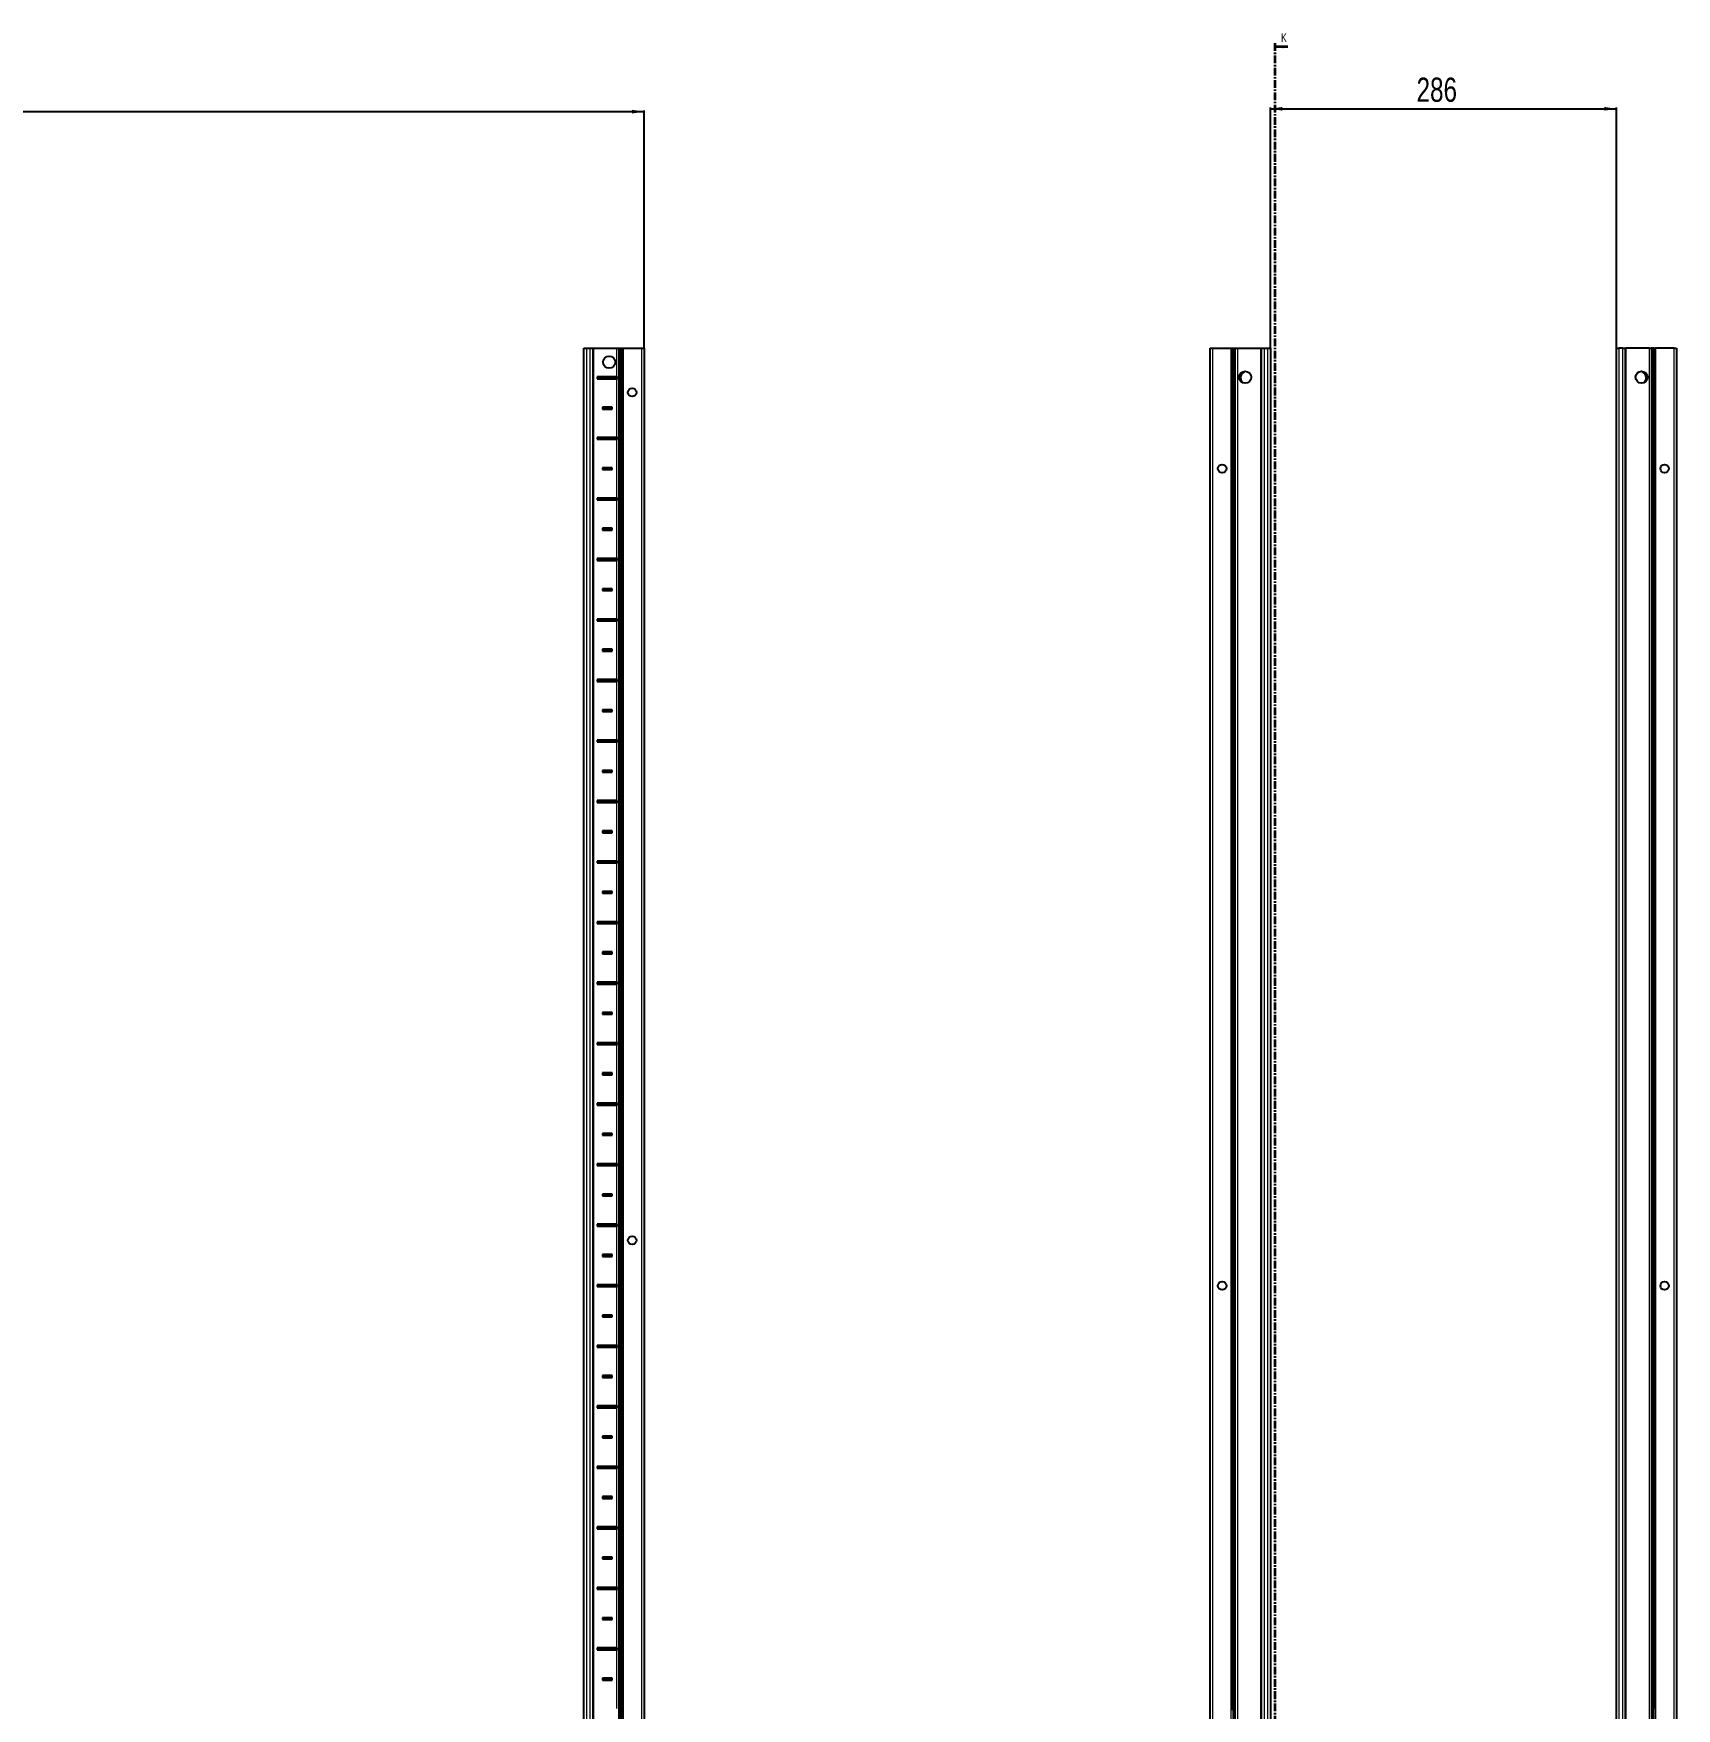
# Model space of a CAD drawing. Header units: millimetres. Extents: x -250 to 6025, y -1647 to 1592.
# Drawn here: x 1108 to 2465, y -31 to 1353 of the extents above; entities that cross this region are included whole.
import ezdxf

# ---------------------------------------------------------------- set-up
doc = ezdxf.new("R2010")
doc.units = ezdxf.units.MM
doc.linetypes.add('CENTER', pattern=[10.16, 6.35, -1.27, 1.27, -1.27])
doc.layers.add('FORMAT', color=7, linetype='Continuous')
doc.styles.add('SLDTEXTSTYLE0', font='TXT', dxfattribs={"width": 0.75})
doc.dimstyles.new('SLDDIMSTYLE0', dxfattribs={"dimtxt": 20, "dimasz": 10, "dimexe": 0, "dimexo": 0.0625, "dimgap": 5, "dimtad": 2, "dimdec": 1, "dimrnd": 1e-09, "dimzin": 12, "dimdsep": 46, "dimtxsty": 'SLDTEXTSTYLE0', "dimsah": 1, "dimcen": 0.09, "dimadec": 0, "dimazin": 3, "dimtfac": 1, "dimtofl": 0, "dimtmove": 0, "dimatfit": 3, "dimfxl": 0, "dimfrac": 2, "dimtolj": 1, "dimtzin": 12, "dimarcsym": 0})

# ---------------------------------------------------------------- blocks, each defined once
blk = doc.blocks.new('_D_1')
at = {"layer": 'FORMAT'}
for p, q in [((12.8, 1092.8), (12.8, 1289.2)), ((12.8, 1288.2), (1612.2, 1288.2)), ((1612.2, 1092.8), (1612.2, 1289.2))]:
    blk.add_line(p, q, dxfattribs=at)
for points in [[(12.8, 1288.2), (22.8, 1286.6), (22.8, 1289.7)], [(1612.2, 1288.2), (1602.2, 1289.7), (1602.2, 1286.6)]]:
    blk.add_solid(points, dxfattribs=at)
at = {"layer": 'FORMAT', "insert": (771.9, 1314), "char_height": 20, "attachment_point": 1, "style": 'SLDTEXTSTYLE0'}
blk.add_mtext('1599,4', dxfattribs=at)
blk = doc.blocks.new('_D_4')
at = {"layer": 'FORMAT'}
for p, q in [((2129.8, 1092.8), (2129.8, 1291.5)), ((2129.8, 1290.5), (2415.8, 1290.5)), ((2415.8, 1092.8), (2415.8, 1291.5))]:
    blk.add_line(p, q, dxfattribs=at)
for points in [[(2129.8, 1290.5), (2139.8, 1289), (2139.8, 1292.1)], [(2415.8, 1290.5), (2405.8, 1292.1), (2405.8, 1289)]]:
    blk.add_solid(points, dxfattribs=at)
at = {"layer": 'FORMAT', "insert": (2250.6, 1316.3), "char_height": 20, "attachment_point": 1, "style": 'SLDTEXTSTYLE0'}
blk.add_mtext('286', dxfattribs=at)

msp = doc.modelspace()

# ---------------------------------------------------------------- linework, layer by layer
at = {"color": 7, "linetype": 'CENTER', "lineweight": 35}
msp.add_line((2133.49, 1344.64), (2133.49, -1258.12), dxfattribs=at)
at = {"color": 7, "linetype": 'Continuous', "lineweight": 35}
msp.add_line((2144.13, 1341.64), (2133.49, 1341.64), dxfattribs=at)
at = {"color": 7, "linetype": 'Continuous', "lineweight": 25}
for p, q in [((1562.49, -1006.24), (1562.49, 1092.76)), ((1562.49, 1092.76), (1564.49, 1092.76)), ((1564.49, 1092.76), (1567.69, 1092.76)), ((1567.69, 1092.76), (1569.69, 1092.76)), ((1569.69, 1092.76), (1569.69, -1006.24)), ((1569.69, 1092.76), (1570.34, 1092.76)), ((1570.34, 1092.76), (1589.74, 1092.76)), ((1589.74, 1092.76), (1591.16, 1092.76)), ((1591.16, 1092.76), (1592.36, 1092.76)), ((1592.36, 1092.76), (1592.36, -1006.24)), ((1592.36, 1092.76), (1592.4, 1092.76)), ((1592.4, 1092.76), (1592.4, -1006.24)), ((1592.4, 1092.76), (1593.6, 1092.76)), ((1593.6, 1092.76), (1594.19, 1092.76)), ((1594.19, 1092.76), (1594.19, -1006.24)), ((1594.19, 1092.76), (1594.84, 1092.76)), ((1594.84, 1092.76), (1610.19, 1092.76)), ((1610.19, 1092.76), (1612.19, 1092.76)), ((1612.19, 1092.76), (1612.19, -1006.24)), ((2080.06, -1006.24), (2080.06, 1092.76)), ((2080.06, 1092.76), (2082.06, 1092.76)), ((2082.06, 1092.76), (2097.41, 1092.76)), ((2097.41, 1092.76), (2098.06, 1092.76)), ((2098.06, 1069.01), (2098.06, 1092.76)), ((2098.06, 1092.76), (2098.64, 1092.76)), ((2098.64, 1092.76), (2099.85, 1092.76)), ((2099.85, 1092.76), (2099.85, -1006.24)), ((2099.85, 1092.76), (2099.88, 1092.76)), ((2099.88, 1092.76), (2099.88, -1006.24)), ((2099.88, 1092.76), (2101.09, 1092.76)), ((2101.09, 1092.76), (2102.5, 1092.76)), ((2102.5, 1092.76), (2121.91, 1092.76)), ((2121.91, 1092.76), (2122.56, 1092.76)), ((2122.56, -1006.24), (2122.56, 1092.76)), ((2122.56, 1092.76), (2124.56, 1092.76)), ((2124.56, 1092.76), (2127.76, 1092.76)), ((2127.76, 1092.76), (2129.76, 1092.76)), ((2129.76, 1092.76), (2129.76, -1006.24)), ((2415.76, -1006.24), (2415.76, 1092.76)), ((2415.76, 1092.76), (2417.76, 1092.76)), ((2420.96, 1092.76), (2417.76, 1092.76)), ((2420.96, 1092.76), (2422.96, 1092.76)), ((2422.96, 1092.76), (2422.96, -1006.24)), ((2422.96, 1092.76), (2423.61, 1092.76)), ((2443.01, 1092.76), (2423.61, 1092.76)), ((2443.01, 1092.76), (2444.42, 1092.76)), ((2445.63, 1092.76), (2444.42, 1092.76)), ((2445.63, -1006.24), (2445.63, 1092.76)), ((2445.66, 1092.76), (2445.63, 1092.76)), ((2445.66, -1006.24), (2445.66, 1092.76)), ((2446.87, 1092.76), (2445.66, 1092.76)), ((2446.87, 1092.76), (2447.46, 1092.76)), ((2447.46, 1092.76), (2447.46, 1069.01)), ((2447.46, 1092.76), (2448.11, 1092.76)), ((2463.46, 1092.76), (2448.11, 1092.76)), ((2463.46, 1092.76), (2465.46, 1092.76)), ((2465.46, 1092.76), (2465.46, -1006.24)), ((1574.09, 1068.26), (1573.34, 1069.01)), ((1589.74, 1069.01), (1573.34, 1069.01)), ((1573.34, 1069.01), (1573.34, 1067.51)), ((1574.09, 1068.26), (1573.34, 1067.51)), ((1573.34, 1067.51), (1589.74, 1067.51)), ((1574.09, 1068.26), (1589.59, 1068.26)), ((1589.59, 1068.26), (1590.23, 1068.9)), ((1589.59, 1068.26), (1590.23, 1067.61)), ((1590.23, 1067.61), (1590.23, 1068.9)), ((2098.12, 1068.9), (2098.06, 1069.01)), ((2098.06, 1069.01), (2098.06, 1067.51)), ((2098.06, 1067.51), (2098.12, 1067.61)), ((2098.06, 1019.01), (2098.06, 1067.51)), ((2098.12, 1067.61), (2098.12, 1068.9)), ((2108.11, 1073.28), (2108.11, 1073.69)), ((2437.41, 1073.69), (2437.41, 1073.28)), ((2447.46, 1069.01), (2447.39, 1068.9)), ((2447.39, 1068.9), (2447.39, 1067.61)), ((2447.39, 1067.61), (2447.46, 1067.51)), ((2447.46, 1067.51), (2447.46, 1069.01)), ((2447.46, 1067.51), (2447.46, 1019.01)), ((1578.59, 1043.26), (1577.84, 1044.01)), ((1577.84, 1044.01), (1577.84, 1042.51)), ((1585.84, 1044.01), (1577.84, 1044.01)), ((1578.59, 1043.26), (1577.84, 1042.51)), ((1577.84, 1042.51), (1585.84, 1042.51)), ((1578.59, 1043.26), (1585.09, 1043.26)), ((1585.09, 1043.26), (1585.84, 1044.01)), ((1585.09, 1043.26), (1585.84, 1042.51)), ((1585.84, 1042.51), (1585.84, 1044.01)), ((1574.09, 1018.26), (1573.34, 1019.01)), ((1589.74, 1019.01), (1573.34, 1019.01)), ((1573.34, 1019.01), (1573.34, 1017.51)), ((1574.09, 1018.26), (1573.34, 1017.51)), ((1573.34, 1017.51), (1589.74, 1017.51)), ((1574.09, 1018.26), (1589.59, 1018.26)), ((1589.59, 1018.26), (1590.23, 1018.9)), ((1589.59, 1018.26), (1590.23, 1017.61)), ((1590.23, 1017.61), (1590.23, 1018.9)), ((2098.12, 1018.9), (2098.06, 1019.01)), ((2098.06, 1019.01), (2098.06, 1017.51)), ((2098.06, 1017.51), (2098.12, 1017.61)), ((2098.06, 969.01), (2098.06, 1017.51)), ((2098.12, 1017.61), (2098.12, 1018.9)), ((2447.46, 1019.01), (2447.39, 1018.9)), ((2447.39, 1018.9), (2447.39, 1017.61)), ((2447.39, 1017.61), (2447.46, 1017.51)), ((2447.46, 1017.51), (2447.46, 1019.01)), ((2447.46, 1017.51), (2447.46, 969.01)), ((1578.59, 993.26), (1577.84, 994.01)), ((1577.84, 994.01), (1577.84, 992.51)), ((1585.84, 994.01), (1577.84, 994.01)), ((1578.59, 993.26), (1577.84, 992.51)), ((1577.84, 992.51), (1585.84, 992.51)), ((1578.59, 993.26), (1585.09, 993.26)), ((1585.09, 993.26), (1585.84, 994.01)), ((1585.09, 993.26), (1585.84, 992.51)), ((1585.84, 992.51), (1585.84, 994.01)), ((1589.74, 969.01), (1573.34, 969.01)), ((1573.34, 969.01), (1573.34, 967.51)), ((1574.09, 968.26), (1573.34, 969.01)), ((1589.59, 968.26), (1590.23, 968.9)), ((1590.23, 967.61), (1590.23, 968.9)), ((2098.12, 968.9), (2098.06, 969.01)), ((2098.06, 969.01), (2098.06, 967.51)), ((2098.12, 967.61), (2098.12, 968.9)), ((2447.46, 969.01), (2447.39, 968.9)), ((2447.39, 968.9), (2447.39, 967.61)), ((2447.46, 967.51), (2447.46, 969.01)), ((1574.09, 968.26), (1573.34, 967.51)), ((1573.34, 967.51), (1589.74, 967.51)), ((1574.09, 968.26), (1589.59, 968.26)), ((1589.59, 968.26), (1590.23, 967.61)), ((2098.06, 967.51), (2098.12, 967.61)), ((2098.06, 919.01), (2098.06, 967.51)), ((2447.39, 967.61), (2447.46, 967.51)), ((2447.46, 967.51), (2447.46, 919.01)), ((1585.84, 944.01), (1577.84, 944.01)), ((1577.84, 944.01), (1577.84, 942.51)), ((1578.59, 943.26), (1577.84, 944.01)), ((1578.59, 943.26), (1577.84, 942.51)), ((1577.84, 942.51), (1585.84, 942.51)), ((1578.59, 943.26), (1585.09, 943.26)), ((1585.09, 943.26), (1585.84, 944.01)), ((1585.09, 943.26), (1585.84, 942.51)), ((1585.84, 942.51), (1585.84, 944.01)), ((1589.74, 919.01), (1573.34, 919.01)), ((1573.34, 919.01), (1573.34, 917.51)), ((1574.09, 918.26), (1573.34, 919.01)), ((1574.09, 918.26), (1573.34, 917.51)), ((1573.34, 917.51), (1589.74, 917.51)), ((1574.09, 918.26), (1589.59, 918.26)), ((1589.59, 918.26), (1590.23, 918.9)), ((1589.59, 918.26), (1590.23, 917.61)), ((1590.23, 917.61), (1590.23, 918.9)), ((2098.12, 918.9), (2098.06, 919.01)), ((2098.06, 919.01), (2098.06, 917.51)), ((2098.06, 917.51), (2098.12, 917.61)), ((2098.06, 869.01), (2098.06, 917.51)), ((2098.12, 917.61), (2098.12, 918.9)), ((2447.46, 919.01), (2447.39, 918.9)), ((2447.39, 918.9), (2447.39, 917.61)), ((2447.39, 917.61), (2447.46, 917.51)), ((2447.46, 917.51), (2447.46, 919.01)), ((2447.46, 917.51), (2447.46, 869.01)), ((1585.84, 894.01), (1577.84, 894.01)), ((1577.84, 894.01), (1577.84, 892.51)), ((1578.59, 893.26), (1577.84, 894.01)), ((1578.59, 893.26), (1577.84, 892.51)), ((1577.84, 892.51), (1585.84, 892.51)), ((1578.59, 893.26), (1585.09, 893.26)), ((1585.09, 893.26), (1585.84, 894.01)), ((1585.09, 893.26), (1585.84, 892.51)), ((1585.84, 892.51), (1585.84, 894.01)), ((1589.74, 869.01), (1573.34, 869.01)), ((1573.34, 869.01), (1573.34, 867.51)), ((1574.09, 868.26), (1573.34, 869.01)), ((1574.09, 868.26), (1573.34, 867.51)), ((1573.34, 867.51), (1589.74, 867.51)), ((1574.09, 868.26), (1589.59, 868.26)), ((1589.59, 868.26), (1590.23, 868.9)), ((1589.59, 868.26), (1590.23, 867.61)), ((1590.23, 867.61), (1590.23, 868.9)), ((2098.12, 868.9), (2098.06, 869.01)), ((2098.06, 869.01), (2098.06, 867.51)), ((2098.06, 867.51), (2098.12, 867.61)), ((2098.06, 819.01), (2098.06, 867.51)), ((2098.12, 867.61), (2098.12, 868.9)), ((2447.46, 869.01), (2447.39, 868.9)), ((2447.39, 868.9), (2447.39, 867.61)), ((2447.39, 867.61), (2447.46, 867.51)), ((2447.46, 867.51), (2447.46, 869.01)), ((2447.46, 867.51), (2447.46, 819.01)), ((1585.84, 844.01), (1577.84, 844.01)), ((1577.84, 844.01), (1577.84, 842.51)), ((1578.59, 843.26), (1577.84, 844.01)), ((1578.59, 843.26), (1577.84, 842.51)), ((1577.84, 842.51), (1585.84, 842.51)), ((1578.59, 843.26), (1585.09, 843.26)), ((1585.09, 843.26), (1585.84, 844.01)), ((1585.09, 843.26), (1585.84, 842.51)), ((1585.84, 842.51), (1585.84, 844.01)), ((1589.74, 819.01), (1573.34, 819.01)), ((1573.34, 819.01), (1573.34, 817.51)), ((1574.09, 818.26), (1573.34, 819.01)), ((1574.09, 818.26), (1573.34, 817.51)), ((1573.34, 817.51), (1589.74, 817.51)), ((1574.09, 818.26), (1589.59, 818.26)), ((1589.59, 818.26), (1590.23, 818.9)), ((1589.59, 818.26), (1590.23, 817.61)), ((1590.23, 817.61), (1590.23, 818.9)), ((2098.12, 818.9), (2098.06, 819.01)), ((2098.06, 819.01), (2098.06, 817.51)), ((2098.06, 817.51), (2098.12, 817.61)), ((2098.06, 769.01), (2098.06, 817.51)), ((2098.12, 817.61), (2098.12, 818.9)), ((2447.46, 819.01), (2447.39, 818.9)), ((2447.39, 818.9), (2447.39, 817.61)), ((2447.39, 817.61), (2447.46, 817.51)), ((2447.46, 817.51), (2447.46, 819.01)), ((2447.46, 817.51), (2447.46, 769.01)), ((1585.84, 794.01), (1577.84, 794.01)), ((1577.84, 794.01), (1577.84, 792.51)), ((1578.59, 793.26), (1577.84, 794.01)), ((1578.59, 793.26), (1577.84, 792.51)), ((1577.84, 792.51), (1585.84, 792.51)), ((1578.59, 793.26), (1585.09, 793.26)), ((1585.09, 793.26), (1585.84, 794.01)), ((1585.09, 793.26), (1585.84, 792.51)), ((1585.84, 792.51), (1585.84, 794.01)), ((1589.74, 769.01), (1573.34, 769.01)), ((1573.34, 769.01), (1573.34, 767.51)), ((1574.09, 768.26), (1573.34, 769.01)), ((1574.09, 768.26), (1573.34, 767.51)), ((1573.34, 767.51), (1589.74, 767.51)), ((1574.09, 768.26), (1589.59, 768.26)), ((1589.59, 768.26), (1590.23, 768.9)), ((1589.59, 768.26), (1590.23, 767.61)), ((1590.23, 767.61), (1590.23, 768.9)), ((2098.12, 768.9), (2098.06, 769.01)), ((2098.06, 769.01), (2098.06, 767.51)), ((2098.06, 767.51), (2098.12, 767.61)), ((2098.06, 719.01), (2098.06, 767.51)), ((2098.12, 767.61), (2098.12, 768.9)), ((2447.46, 769.01), (2447.39, 768.9)), ((2447.39, 768.9), (2447.39, 767.61)), ((2447.39, 767.61), (2447.46, 767.51)), ((2447.46, 767.51), (2447.46, 769.01)), ((2447.46, 767.51), (2447.46, 719.01)), ((1585.84, 744.01), (1577.84, 744.01)), ((1577.84, 744.01), (1577.84, 742.51)), ((1578.59, 743.26), (1577.84, 744.01)), ((1578.59, 743.26), (1577.84, 742.51)), ((1577.84, 742.51), (1585.84, 742.51)), ((1578.59, 743.26), (1585.09, 743.26)), ((1585.09, 743.26), (1585.84, 744.01)), ((1585.09, 743.26), (1585.84, 742.51)), ((1585.84, 742.51), (1585.84, 744.01)), ((1589.74, 719.01), (1573.34, 719.01)), ((1573.34, 719.01), (1573.34, 717.51)), ((1574.09, 718.26), (1573.34, 719.01)), ((1574.09, 718.26), (1573.34, 717.51)), ((1573.34, 717.51), (1589.74, 717.51)), ((1574.09, 718.26), (1589.59, 718.26)), ((1589.59, 718.26), (1590.23, 718.9)), ((1589.59, 718.26), (1590.23, 717.61)), ((1590.23, 717.61), (1590.23, 718.9)), ((2098.12, 718.9), (2098.06, 719.01)), ((2098.06, 719.01), (2098.06, 717.51)), ((2098.06, 717.51), (2098.12, 717.61)), ((2098.06, 669.01), (2098.06, 717.51)), ((2098.12, 717.61), (2098.12, 718.9)), ((2447.46, 719.01), (2447.39, 718.9)), ((2447.39, 718.9), (2447.39, 717.61)), ((2447.39, 717.61), (2447.46, 717.51)), ((2447.46, 717.51), (2447.46, 719.01)), ((2447.46, 717.51), (2447.46, 669.01)), ((1585.84, 694.01), (1577.84, 694.01)), ((1577.84, 694.01), (1577.84, 692.51)), ((1578.59, 693.26), (1577.84, 694.01)), ((1578.59, 693.26), (1577.84, 692.51)), ((1577.84, 692.51), (1585.84, 692.51)), ((1578.59, 693.26), (1585.09, 693.26)), ((1585.09, 693.26), (1585.84, 694.01)), ((1585.09, 693.26), (1585.84, 692.51)), ((1585.84, 692.51), (1585.84, 694.01)), ((1589.74, 669.01), (1573.34, 669.01)), ((1573.34, 669.01), (1573.34, 667.51)), ((1574.09, 668.26), (1573.34, 669.01)), ((1574.09, 668.26), (1573.34, 667.51)), ((1573.34, 667.51), (1589.74, 667.51)), ((1574.09, 668.26), (1589.59, 668.26)), ((1589.59, 668.26), (1590.23, 668.9)), ((1589.59, 668.26), (1590.23, 667.61)), ((1590.23, 667.61), (1590.23, 668.9)), ((2098.12, 668.9), (2098.06, 669.01)), ((2098.06, 669.01), (2098.06, 667.51)), ((2098.06, 667.51), (2098.12, 667.61)), ((2098.06, 619.01), (2098.06, 667.51)), ((2098.12, 667.61), (2098.12, 668.9)), ((2447.46, 669.01), (2447.39, 668.9)), ((2447.39, 668.9), (2447.39, 667.61)), ((2447.39, 667.61), (2447.46, 667.51)), ((2447.46, 667.51), (2447.46, 669.01)), ((2447.46, 667.51), (2447.46, 619.01)), ((1585.84, 644.01), (1577.84, 644.01)), ((1577.84, 644.01), (1577.84, 642.51)), ((1578.59, 643.26), (1577.84, 644.01)), ((1578.59, 643.26), (1577.84, 642.51)), ((1577.84, 642.51), (1585.84, 642.51)), ((1578.59, 643.26), (1585.09, 643.26)), ((1585.09, 643.26), (1585.84, 644.01)), ((1585.09, 643.26), (1585.84, 642.51)), ((1585.84, 642.51), (1585.84, 644.01)), ((1589.74, 619.01), (1573.34, 619.01)), ((1573.34, 619.01), (1573.34, 617.51)), ((1574.09, 618.26), (1573.34, 619.01)), ((1574.09, 618.26), (1573.34, 617.51)), ((1573.34, 617.51), (1589.74, 617.51)), ((1574.09, 618.26), (1589.59, 618.26)), ((1589.59, 618.26), (1590.23, 618.9)), ((1589.59, 618.26), (1590.23, 617.61)), ((1590.23, 617.61), (1590.23, 618.9)), ((2098.12, 618.9), (2098.06, 619.01)), ((2098.06, 619.01), (2098.06, 617.51)), ((2098.06, 617.51), (2098.12, 617.61)), ((2098.06, 569.01), (2098.06, 617.51)), ((2098.12, 617.61), (2098.12, 618.9)), ((2447.46, 619.01), (2447.39, 618.9)), ((2447.39, 618.9), (2447.39, 617.61)), ((2447.39, 617.61), (2447.46, 617.51)), ((2447.46, 617.51), (2447.46, 619.01)), ((2447.46, 617.51), (2447.46, 569.01)), ((1585.84, 594.01), (1577.84, 594.01)), ((1577.84, 594.01), (1577.84, 592.51)), ((1578.59, 593.26), (1577.84, 594.01)), ((1578.59, 593.26), (1577.84, 592.51)), ((1577.84, 592.51), (1585.84, 592.51)), ((1578.59, 593.26), (1585.09, 593.26)), ((1585.09, 593.26), (1585.84, 594.01)), ((1585.09, 593.26), (1585.84, 592.51)), ((1585.84, 592.51), (1585.84, 594.01)), ((1589.74, 569.01), (1573.34, 569.01)), ((1573.34, 569.01), (1573.34, 567.51)), ((1574.09, 568.26), (1573.34, 569.01)), ((1574.09, 568.26), (1573.34, 567.51)), ((1573.34, 567.51), (1589.74, 567.51)), ((1574.09, 568.26), (1589.59, 568.26)), ((1589.59, 568.26), (1590.23, 568.9)), ((1589.59, 568.26), (1590.23, 567.61)), ((1590.23, 567.61), (1590.23, 568.9)), ((2098.12, 568.9), (2098.06, 569.01)), ((2098.06, 569.01), (2098.06, 567.51)), ((2098.06, 567.51), (2098.12, 567.61)), ((2098.06, 519.01), (2098.06, 567.51)), ((2098.12, 567.61), (2098.12, 568.9)), ((2447.46, 569.01), (2447.39, 568.9)), ((2447.39, 568.9), (2447.39, 567.61)), ((2447.39, 567.61), (2447.46, 567.51)), ((2447.46, 567.51), (2447.46, 569.01)), ((2447.46, 567.51), (2447.46, 519.01)), ((1585.84, 544.01), (1577.84, 544.01)), ((1577.84, 544.01), (1577.84, 542.51)), ((1578.59, 543.26), (1577.84, 544.01)), ((1578.59, 543.26), (1577.84, 542.51)), ((1577.84, 542.51), (1585.84, 542.51)), ((1578.59, 543.26), (1585.09, 543.26)), ((1585.09, 543.26), (1585.84, 544.01)), ((1585.09, 543.26), (1585.84, 542.51)), ((1585.84, 542.51), (1585.84, 544.01)), ((1589.74, 519.01), (1573.34, 519.01)), ((1573.34, 519.01), (1573.34, 517.51)), ((1574.09, 518.26), (1573.34, 519.01)), ((1574.09, 518.26), (1573.34, 517.51)), ((1573.34, 517.51), (1589.74, 517.51)), ((1574.09, 518.26), (1589.59, 518.26)), ((1589.59, 518.26), (1590.23, 518.9)), ((1589.59, 518.26), (1590.23, 517.61)), ((1590.23, 517.61), (1590.23, 518.9)), ((2098.12, 518.9), (2098.06, 519.01)), ((2098.06, 519.01), (2098.06, 517.51)), ((2098.06, 517.51), (2098.12, 517.61)), ((2098.06, 469.01), (2098.06, 517.51)), ((2098.12, 517.61), (2098.12, 518.9)), ((2447.46, 519.01), (2447.39, 518.9)), ((2447.39, 518.9), (2447.39, 517.61)), ((2447.39, 517.61), (2447.46, 517.51)), ((2447.46, 517.51), (2447.46, 519.01)), ((2447.46, 517.51), (2447.46, 469.01)), ((1585.84, 494.01), (1577.84, 494.01)), ((1577.84, 494.01), (1577.84, 492.51)), ((1578.59, 493.26), (1577.84, 494.01)), ((1578.59, 493.26), (1577.84, 492.51)), ((1577.84, 492.51), (1585.84, 492.51)), ((1578.59, 493.26), (1585.09, 493.26)), ((1585.09, 493.26), (1585.84, 494.01)), ((1585.09, 493.26), (1585.84, 492.51)), ((1585.84, 492.51), (1585.84, 494.01)), ((1589.74, 469.01), (1573.34, 469.01)), ((1573.34, 469.01), (1573.34, 467.51)), ((1574.09, 468.26), (1573.34, 469.01)), ((1574.09, 468.26), (1573.34, 467.51)), ((1573.34, 467.51), (1589.74, 467.51)), ((1574.09, 468.26), (1589.59, 468.26)), ((1589.59, 468.26), (1590.23, 468.9)), ((1589.59, 468.26), (1590.23, 467.61)), ((1590.23, 467.61), (1590.23, 468.9)), ((2098.12, 468.9), (2098.06, 469.01)), ((2098.06, 469.01), (2098.06, 467.51)), ((2098.06, 467.51), (2098.12, 467.61)), ((2098.06, 419.01), (2098.06, 467.51)), ((2098.12, 467.61), (2098.12, 468.9)), ((2447.46, 469.01), (2447.39, 468.9)), ((2447.39, 468.9), (2447.39, 467.61)), ((2447.39, 467.61), (2447.46, 467.51)), ((2447.46, 467.51), (2447.46, 469.01)), ((2447.46, 467.51), (2447.46, 419.01)), ((1585.84, 444.01), (1577.84, 444.01)), ((1577.84, 444.01), (1577.84, 442.51)), ((1578.59, 443.26), (1577.84, 444.01)), ((1578.59, 443.26), (1577.84, 442.51)), ((1578.59, 443.26), (1585.09, 443.26)), ((1585.09, 443.26), (1585.84, 444.01)), ((1585.09, 443.26), (1585.84, 442.51)), ((1585.84, 442.51), (1585.84, 444.01)), ((1577.84, 442.51), (1585.84, 442.51)), ((1589.74, 419.01), (1573.34, 419.01)), ((1573.34, 419.01), (1573.34, 417.51)), ((1574.09, 418.26), (1573.34, 419.01)), ((1574.09, 418.26), (1573.34, 417.51)), ((1573.34, 417.51), (1589.74, 417.51)), ((1574.09, 418.26), (1589.59, 418.26)), ((1589.59, 418.26), (1590.23, 418.9)), ((1589.59, 418.26), (1590.23, 417.61)), ((1590.23, 417.61), (1590.23, 418.9)), ((2098.12, 418.9), (2098.06, 419.01)), ((2098.06, 419.01), (2098.06, 417.51)), ((2098.06, 417.51), (2098.12, 417.61)), ((2098.06, 369.01), (2098.06, 417.51)), ((2098.12, 417.61), (2098.12, 418.9)), ((2447.46, 419.01), (2447.39, 418.9)), ((2447.39, 418.9), (2447.39, 417.61)), ((2447.39, 417.61), (2447.46, 417.51)), ((2447.46, 417.51), (2447.46, 419.01)), ((2447.46, 417.51), (2447.46, 369.01)), ((1585.84, 394.01), (1577.84, 394.01)), ((1577.84, 394.01), (1577.84, 392.51)), ((1578.59, 393.26), (1577.84, 394.01)), ((1578.59, 393.26), (1577.84, 392.51)), ((1577.84, 392.51), (1585.84, 392.51)), ((1578.59, 393.26), (1585.09, 393.26)), ((1585.09, 393.26), (1585.84, 394.01)), ((1585.09, 393.26), (1585.84, 392.51)), ((1585.84, 392.51), (1585.84, 394.01)), ((1589.74, 369.01), (1573.34, 369.01)), ((1573.34, 369.01), (1573.34, 367.51)), ((1574.09, 368.26), (1573.34, 369.01)), ((1574.09, 368.26), (1573.34, 367.51)), ((1573.34, 367.51), (1589.74, 367.51)), ((1574.09, 368.26), (1589.59, 368.26)), ((1589.59, 368.26), (1590.23, 368.9)), ((1589.59, 368.26), (1590.23, 367.61)), ((1590.23, 367.61), (1590.23, 368.9)), ((2098.12, 368.9), (2098.06, 369.01)), ((2098.06, 369.01), (2098.06, 367.51)), ((2098.06, 367.51), (2098.12, 367.61)), ((2098.06, 319.01), (2098.06, 367.51)), ((2098.12, 367.61), (2098.12, 368.9)), ((2447.46, 369.01), (2447.39, 368.9)), ((2447.39, 368.9), (2447.39, 367.61)), ((2447.39, 367.61), (2447.46, 367.51)), ((2447.46, 367.51), (2447.46, 369.01)), ((2447.46, 367.51), (2447.46, 319.01)), ((1585.84, 344.01), (1577.84, 344.01)), ((1577.84, 344.01), (1577.84, 342.51)), ((1578.59, 343.26), (1577.84, 344.01)), ((1578.59, 343.26), (1577.84, 342.51)), ((1577.84, 342.51), (1585.84, 342.51)), ((1578.59, 343.26), (1585.09, 343.26)), ((1585.09, 343.26), (1585.84, 344.01)), ((1585.09, 343.26), (1585.84, 342.51)), ((1585.84, 342.51), (1585.84, 344.01)), ((1589.74, 319.01), (1573.34, 319.01)), ((1573.34, 319.01), (1573.34, 317.51)), ((1574.09, 318.26), (1573.34, 319.01)), ((1589.59, 318.26), (1590.23, 318.9)), ((1590.23, 317.61), (1590.23, 318.9)), ((2098.12, 318.9), (2098.06, 319.01)), ((2098.06, 319.01), (2098.06, 317.51)), ((2098.12, 317.61), (2098.12, 318.9)), ((2447.46, 319.01), (2447.39, 318.9)), ((2447.39, 318.9), (2447.39, 317.61)), ((2447.46, 317.51), (2447.46, 319.01)), ((1574.09, 318.26), (1573.34, 317.51)), ((1573.34, 317.51), (1589.74, 317.51)), ((1574.09, 318.26), (1589.59, 318.26)), ((1589.59, 318.26), (1590.23, 317.61)), ((2098.06, 317.51), (2098.12, 317.61)), ((2098.06, 269.01), (2098.06, 317.51)), ((2447.39, 317.61), (2447.46, 317.51)), ((2447.46, 317.51), (2447.46, 269.01)), ((1585.84, 294.01), (1577.84, 294.01)), ((1577.84, 294.01), (1577.84, 292.51)), ((1578.59, 293.26), (1577.84, 294.01)), ((1578.59, 293.26), (1577.84, 292.51)), ((1577.84, 292.51), (1585.84, 292.51)), ((1578.59, 293.26), (1585.09, 293.26)), ((1585.09, 293.26), (1585.84, 294.01)), ((1585.09, 293.26), (1585.84, 292.51)), ((1585.84, 292.51), (1585.84, 294.01)), ((1589.74, 269.01), (1573.34, 269.01)), ((1573.34, 269.01), (1573.34, 267.51)), ((1574.09, 268.26), (1573.34, 269.01)), ((1574.09, 268.26), (1573.34, 267.51)), ((1573.34, 267.51), (1589.74, 267.51)), ((1574.09, 268.26), (1589.59, 268.26)), ((1589.59, 268.26), (1590.23, 268.9)), ((1589.59, 268.26), (1590.23, 267.61)), ((1590.23, 267.61), (1590.23, 268.9)), ((2098.12, 268.9), (2098.06, 269.01)), ((2098.06, 269.01), (2098.06, 267.51)), ((2098.06, 267.51), (2098.12, 267.61)), ((2098.06, 219.01), (2098.06, 267.51)), ((2098.12, 267.61), (2098.12, 268.9)), ((2447.46, 269.01), (2447.39, 268.9)), ((2447.39, 268.9), (2447.39, 267.61)), ((2447.39, 267.61), (2447.46, 267.51)), ((2447.46, 267.51), (2447.46, 269.01)), ((2447.46, 267.51), (2447.46, 219.01)), ((1585.84, 244.01), (1577.84, 244.01)), ((1577.84, 244.01), (1577.84, 242.51)), ((1578.59, 243.26), (1577.84, 244.01)), ((1578.59, 243.26), (1577.84, 242.51)), ((1577.84, 242.51), (1585.84, 242.51)), ((1578.59, 243.26), (1585.09, 243.26)), ((1585.09, 243.26), (1585.84, 244.01)), ((1585.09, 243.26), (1585.84, 242.51)), ((1585.84, 242.51), (1585.84, 244.01)), ((1589.74, 219.01), (1573.34, 219.01)), ((1573.34, 219.01), (1573.34, 217.51)), ((1574.09, 218.26), (1573.34, 219.01)), ((1574.09, 218.26), (1573.34, 217.51)), ((1573.34, 217.51), (1589.74, 217.51)), ((1574.09, 218.26), (1589.59, 218.26)), ((1589.59, 218.26), (1590.23, 218.9)), ((1589.59, 218.26), (1590.23, 217.61)), ((1590.23, 217.61), (1590.23, 218.9)), ((2098.12, 218.9), (2098.06, 219.01)), ((2098.06, 219.01), (2098.06, 217.51)), ((2098.06, 217.51), (2098.12, 217.61)), ((2098.06, 169.01), (2098.06, 217.51)), ((2098.12, 217.61), (2098.12, 218.9)), ((2447.46, 219.01), (2447.39, 218.9)), ((2447.39, 218.9), (2447.39, 217.61)), ((2447.39, 217.61), (2447.46, 217.51)), ((2447.46, 217.51), (2447.46, 219.01)), ((2447.46, 217.51), (2447.46, 169.01)), ((1585.84, 194.01), (1577.84, 194.01)), ((1577.84, 194.01), (1577.84, 192.51)), ((1578.59, 193.26), (1577.84, 194.01)), ((1585.09, 193.26), (1585.84, 194.01)), ((1585.84, 192.51), (1585.84, 194.01)), ((1578.59, 193.26), (1577.84, 192.51)), ((1577.84, 192.51), (1585.84, 192.51)), ((1578.59, 193.26), (1585.09, 193.26)), ((1585.09, 193.26), (1585.84, 192.51)), ((1589.74, 169.01), (1573.34, 169.01)), ((1573.34, 169.01), (1573.34, 167.51)), ((1574.09, 168.26), (1573.34, 169.01)), ((1574.09, 168.26), (1573.34, 167.51)), ((1573.34, 167.51), (1589.74, 167.51)), ((1574.09, 168.26), (1589.59, 168.26)), ((1589.59, 168.26), (1590.23, 168.9)), ((1589.59, 168.26), (1590.23, 167.61)), ((1590.23, 167.61), (1590.23, 168.9)), ((2098.12, 168.9), (2098.06, 169.01)), ((2098.06, 169.01), (2098.06, 167.51)), ((2098.06, 167.51), (2098.12, 167.61)), ((2098.06, 119.01), (2098.06, 167.51)), ((2098.12, 167.61), (2098.12, 168.9)), ((2447.46, 169.01), (2447.39, 168.9)), ((2447.39, 168.9), (2447.39, 167.61)), ((2447.39, 167.61), (2447.46, 167.51)), ((2447.46, 167.51), (2447.46, 169.01)), ((2447.46, 167.51), (2447.46, 119.01)), ((1585.84, 144.01), (1577.84, 144.01)), ((1577.84, 144.01), (1577.84, 142.51)), ((1578.59, 143.26), (1577.84, 144.01)), ((1578.59, 143.26), (1577.84, 142.51)), ((1577.84, 142.51), (1585.84, 142.51)), ((1578.59, 143.26), (1585.09, 143.26)), ((1585.09, 143.26), (1585.84, 144.01)), ((1585.09, 143.26), (1585.84, 142.51)), ((1585.84, 142.51), (1585.84, 144.01)), ((1589.74, 119.01), (1573.34, 119.01)), ((1573.34, 119.01), (1573.34, 117.51)), ((1574.09, 118.26), (1573.34, 119.01)), ((1574.09, 118.26), (1573.34, 117.51)), ((1573.34, 117.51), (1589.74, 117.51)), ((1574.09, 118.26), (1589.59, 118.26)), ((1589.59, 118.26), (1590.23, 118.9)), ((1589.59, 118.26), (1590.23, 117.61)), ((1590.23, 117.61), (1590.23, 118.9)), ((2098.12, 118.9), (2098.06, 119.01)), ((2098.06, 119.01), (2098.06, 117.51)), ((2098.06, 117.51), (2098.12, 117.61)), ((2098.06, 69.01), (2098.06, 117.51)), ((2098.12, 117.61), (2098.12, 118.9)), ((2447.46, 119.01), (2447.39, 118.9)), ((2447.39, 118.9), (2447.39, 117.61)), ((2447.39, 117.61), (2447.46, 117.51)), ((2447.46, 117.51), (2447.46, 119.01)), ((2447.46, 117.51), (2447.46, 69.01)), ((1585.84, 94.01), (1577.84, 94.01)), ((1577.84, 94.01), (1577.84, 92.51)), ((1578.59, 93.26), (1577.84, 94.01)), ((1578.59, 93.26), (1577.84, 92.51)), ((1577.84, 92.51), (1585.84, 92.51)), ((1578.59, 93.26), (1585.09, 93.26)), ((1585.09, 93.26), (1585.84, 94.01)), ((1585.09, 93.26), (1585.84, 92.51)), ((1585.84, 92.51), (1585.84, 94.01)), ((1589.74, 69.01), (1573.34, 69.01)), ((1573.34, 69.01), (1573.34, 67.51)), ((1574.09, 68.26), (1573.34, 69.01)), ((1574.09, 68.26), (1573.34, 67.51)), ((1573.34, 67.51), (1589.74, 67.51)), ((1574.09, 68.26), (1589.59, 68.26)), ((1589.59, 68.26), (1590.23, 68.9)), ((1589.59, 68.26), (1590.23, 67.61)), ((1590.23, 67.61), (1590.23, 68.9)), ((2098.12, 68.9), (2098.06, 69.01)), ((2098.06, 69.01), (2098.06, 67.51)), ((2098.06, 67.51), (2098.12, 67.61)), ((2098.06, 19.01), (2098.06, 67.51)), ((2098.12, 67.61), (2098.12, 68.9)), ((2447.46, 69.01), (2447.39, 68.9)), ((2447.39, 68.9), (2447.39, 67.61)), ((2447.39, 67.61), (2447.46, 67.51)), ((2447.46, 67.51), (2447.46, 69.01)), ((2447.46, 67.51), (2447.46, 19.01)), ((1585.84, 44.01), (1577.84, 44.01)), ((1577.84, 44.01), (1577.84, 42.51)), ((1578.59, 43.26), (1577.84, 44.01)), ((1578.59, 43.26), (1577.84, 42.51)), ((1577.84, 42.51), (1585.84, 42.51)), ((1578.59, 43.26), (1585.09, 43.26)), ((1585.09, 43.26), (1585.84, 44.01)), ((1585.09, 43.26), (1585.84, 42.51)), ((1585.84, 42.51), (1585.84, 44.01)), ((1589.74, 19.01), (1573.34, 19.01)), ((1573.34, 19.01), (1573.34, 17.51)), ((1574.09, 18.26), (1573.34, 19.01)), ((1574.09, 18.26), (1573.34, 17.51)), ((1573.34, 17.51), (1589.74, 17.51)), ((1574.09, 18.26), (1589.59, 18.26)), ((1589.59, 18.26), (1590.23, 18.9)), ((1589.59, 18.26), (1590.23, 17.61)), ((1590.23, 17.61), (1590.23, 18.9)), ((2098.12, 18.9), (2098.06, 19.01)), ((2098.06, 19.01), (2098.06, 17.51)), ((2098.06, 17.51), (2098.12, 17.61)), ((2098.06, -30.99), (2098.06, 17.51)), ((2098.12, 17.61), (2098.12, 18.9)), ((2447.46, 19.01), (2447.39, 18.9)), ((2447.39, 18.9), (2447.39, 17.61)), ((2447.39, 17.61), (2447.46, 17.51)), ((2447.46, 17.51), (2447.46, 19.01)), ((2447.46, 17.51), (2447.46, -30.99)), ((1585.84, -5.99), (1577.84, -5.99)), ((1577.84, -5.99), (1577.84, -7.49)), ((1578.59, -6.74), (1577.84, -5.99)), ((1578.59, -6.74), (1577.84, -7.49)), ((1577.84, -7.49), (1585.84, -7.49)), ((1578.59, -6.74), (1585.09, -6.74)), ((1585.09, -6.74), (1585.84, -5.99)), ((1585.09, -6.74), (1585.84, -7.49)), ((1585.84, -7.49), (1585.84, -5.99)), ((2098.06, -30.99), (2098.06, -32.49))]:
    msp.add_line(p, q, dxfattribs=at)
at = {"color": 8, "linetype": 'Continuous', "lineweight": 18}
for p, q in [((1564.49, 1092.76), (1564.49, -1006.24)), ((1567.69, -1006.24), (1567.69, 1092.76)), ((1570.34, 1092.76), (1570.34, -1006.24)), ((1589.74, 1069.01), (1589.74, 1092.76)), ((1591.16, 1092.76), (1591.16, -1006.24)), ((1593.6, -1006.24), (1593.6, 1092.76)), ((1594.84, 1092.76), (1594.84, -1006.24)), ((1610.19, -1006.24), (1610.19, 1092.76)), ((2082.06, 1092.76), (2082.06, -1006.24)), ((2097.41, -1006.24), (2097.41, 1092.76)), ((2098.64, 1092.76), (2098.64, -1006.24)), ((2101.09, -1006.24), (2101.09, 1092.76)), ((2102.5, 1092.76), (2102.5, -1006.24)), ((2121.91, -1006.24), (2121.91, 1092.76)), ((2124.56, 1092.76), (2124.56, -1006.24)), ((2127.76, -1006.24), (2127.76, 1092.76)), ((2417.76, 1092.76), (2417.76, -1006.24)), ((2420.96, -1006.24), (2420.96, 1092.76)), ((2423.61, 1092.76), (2423.61, -1006.24)), ((2443.01, -1006.24), (2443.01, 1092.76)), ((2444.42, 1092.76), (2444.42, -1006.24)), ((2446.87, -1006.24), (2446.87, 1092.76)), ((2448.11, 1092.76), (2448.11, -1006.24)), ((2463.46, -1006.24), (2463.46, 1092.76)), ((1589.74, 1019.01), (1589.74, 1067.51)), ((1589.74, 969.01), (1589.74, 1017.51)), ((1589.74, 919.01), (1589.74, 967.51)), ((1589.74, 869.01), (1589.74, 917.51)), ((1589.74, 819.01), (1589.74, 867.51)), ((1589.74, 769.01), (1589.74, 817.51)), ((1589.74, 719.01), (1589.74, 767.51)), ((1589.74, 669.01), (1589.74, 717.51)), ((1589.74, 619.01), (1589.74, 667.51)), ((1589.74, 569.01), (1589.74, 617.51)), ((1589.74, 519.01), (1589.74, 567.51)), ((1589.74, 469.01), (1589.74, 517.51)), ((1589.74, 419.01), (1589.74, 467.51)), ((1589.74, 369.01), (1589.74, 417.51)), ((1589.74, 319.01), (1589.74, 367.51)), ((1589.74, 269.01), (1589.74, 317.51)), ((1589.74, 219.01), (1589.74, 267.51)), ((1589.74, 169.01), (1589.74, 217.51)), ((1589.74, 119.01), (1589.74, 167.51)), ((1589.74, 69.01), (1589.74, 117.51)), ((1589.74, 19.01), (1589.74, 67.51)), ((1589.74, -30.99), (1589.74, 17.51))]:
    msp.add_line(p, q, dxfattribs=at)
at = {"color": 7, "linetype": 'Continuous', "lineweight": 25}
for centre, radius in [((1583.34, 1081.26), 5), ((2108.91, 1068.76), 5), ((2436.61, 1068.76), 5), ((1602.34, 1056.26), 3.5), ((2089.91, 993.26), 3.5), ((2455.61, 993.26), 3.5), ((1602.34, 355.76), 3.5), ((2089.91, 318.26), 3.5), ((2455.61, 318.26), 3.5)]:
    msp.add_circle(centre, radius, dxfattribs=at)
for centre, radius, start, end in [((2110.41, 1068.26), 5.25, 119.14074, 233.81086), ((2107.61, 1073.28), 0.5, 299.14074, 0), ((2437.91, 1073.28), 0.5, 180, 240.85926), ((2435.11, 1068.26), 5.25, 306.18923, 60.85926)]:
    msp.add_arc(centre, radius, start, end, dxfattribs=at)
for centre, start_param, end_param in [((1589.74, 1065.54), 6.0349159, 6.2831853), ((1589.74, 1070.97), 3.1415927, 3.389862), ((1589.74, 1015.54), 6.0349159, 6.2831853), ((1589.74, 1020.97), 3.1415927, 3.389862), ((1589.74, 965.54), 6.0349159, 6.2831853), ((1589.74, 970.97), 3.1415927, 3.389862), ((1589.74, 915.54), 6.0349159, 6.2831853), ((1589.74, 920.97), 3.1415927, 3.389862), ((1589.74, 865.54), 6.0349159, 6.2831853), ((1589.74, 870.97), 3.1415927, 3.389862), ((1589.74, 815.54), 6.0349159, 6.2831853), ((1589.74, 820.97), 3.1415927, 3.389862), ((1589.74, 765.54), 6.0349159, 6.2831853), ((1589.74, 770.97), 3.1415927, 3.389862), ((1589.74, 715.54), 6.0349159, 6.2831853), ((1589.74, 720.97), 3.1415927, 3.389862), ((1589.74, 665.54), 6.0349159, 6.2831853), ((1589.74, 670.97), 3.1415927, 3.389862), ((1589.74, 615.54), 6.0349159, 6.2831853), ((1589.74, 620.97), 3.1415927, 3.389862), ((1589.74, 565.54), 6.0349159, 6.2831853), ((1589.74, 570.97), 3.1415927, 3.389862), ((1589.74, 515.54), 6.0349159, 6.2831853), ((1589.74, 520.97), 3.1415927, 3.389862), ((1589.74, 465.54), 6.0349159, 6.2831853), ((1589.74, 470.97), 3.1415927, 3.389862), ((1589.74, 415.54), 6.0349159, 6.2831853), ((1589.74, 420.97), 3.1415927, 3.389862), ((1589.74, 365.54), 6.0349159, 6.2831853), ((1589.74, 370.97), 3.1415927, 3.389862), ((1589.74, 315.54), 6.0349159, 6.2831853), ((1589.74, 320.97), 3.1415927, 3.389862), ((1589.74, 265.54), 6.0349159, 6.2831853), ((1589.74, 270.97), 3.1415927, 3.389862), ((1589.74, 215.54), 6.0349159, 6.2831853), ((1589.74, 220.97), 3.1415927, 3.389862), ((1589.74, 165.54), 6.0349159, 6.2831853), ((1589.74, 170.97), 3.1415927, 3.389862), ((1589.74, 115.54), 6.0349159, 6.2831853), ((1589.74, 120.97), 3.1415927, 3.389862), ((1589.74, 65.54), 6.0349159, 6.2831853), ((1589.74, 70.97), 3.1415927, 3.389862), ((1589.74, 15.54), 6.0349159, 6.2831853), ((1589.74, 20.97), 3.1415927, 3.389862)]:
    msp.add_ellipse(centre, major_axis=(0, 3.46), ratio=0.5773503, start_param=start_param, end_param=end_param, dxfattribs=at)
at = {"color": 7, "linetype": 'Continuous', "lineweight": 35}
msp.add_solid([(2133.49, 1341.64), (2140.49, 1340.52), (2140.49, 1342.76)], dxfattribs=at)

# ---------------------------------------------------------------- texts
at = {"color": 7, "linetype": 'Continuous', "insert": (2138.62, 1352.74), "char_height": 7, "attachment_point": 1, "style": 'SLDTEXTSTYLE0'}
msp.add_mtext('K', dxfattribs=at)

# ---------------------------------------------------------------- dimensions: what is measured, and where the dimension line sits
at = {"layer": 'FORMAT'}
for base, p1, p2, picture, middle in [((2415.76, 1290.55), (2129.76, 1092.76), (2415.76, 1092.76), '_D_4', (2272.76, 1290.55)), ((1612.19, 1288.17), (12.79, 1092.76), (1612.19, 1092.76), '_D_1', (812.49, 1288.17))]:
    dim = msp.add_linear_dim(base=base, p1=p1, p2=p2, angle=0, dimstyle='SLDDIMSTYLE0', dxfattribs=at)
    dim.commit()
    dim.dimension.update_dxf_attribs({"geometry": picture, "text_midpoint": middle, "dimtype": 160})

doc.saveas('drawing.dxf')
